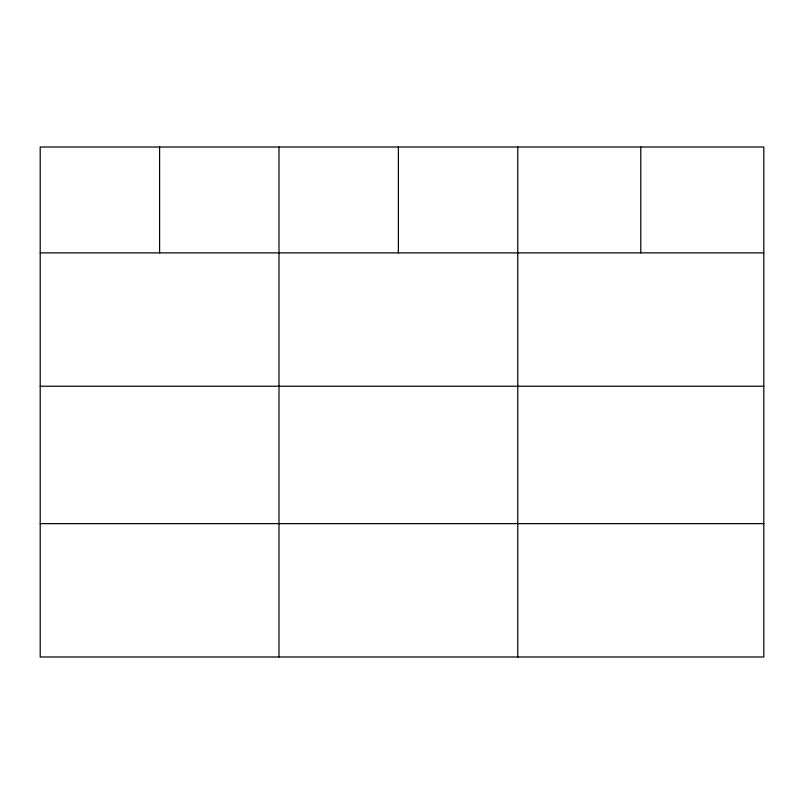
<?xml version="1.0" encoding="UTF-8"?>
<svg xmlns="http://www.w3.org/2000/svg" width="804" height="804" viewBox="0 0 804 804"><rect width="100%" height="100%" fill="white"/><g stroke="black" fill="none" stroke-linecap="round" stroke-linejoin="round"><path stroke-width="1.21" d="M763.8 386.232L763.8 147.011L40.2 147.011L40.2 656.989L763.8 656.989L763.8 386.232L40.2 386.232M40.2 252.878L763.8 252.878M40.2 523.635L763.8 523.635M640.788 147.011L640.788 252.878M517.776 147.011L517.776 656.989M398.382 147.011L398.382 252.878M278.988 147.011L278.988 656.989M159.594 147.011L159.594 252.878"/></g></svg>
